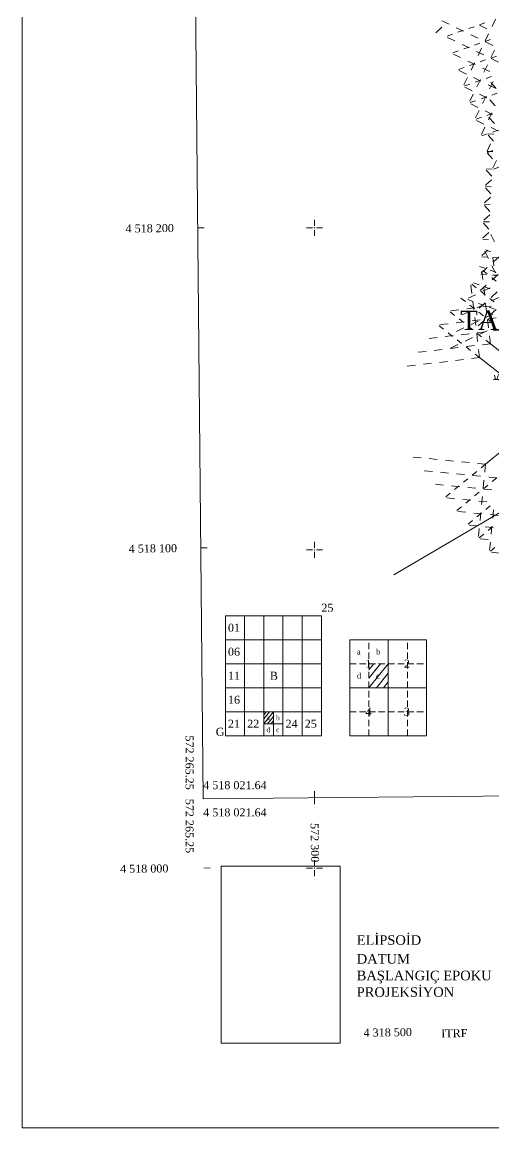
# Model space of a CAD drawing. Header units: millimetres. Extents: x 566284 to 574062, y 4517236 to 4521877.
# Drawn here: x 573396.2 to 573543.6, y 4517973.7 to 4518319.1 of the extents above; entities that cross this region are included whole.
import ezdxf

# ---------------------------------------------------------------- set-up
doc = ezdxf.new("R2010")
doc.units = ezdxf.units.MM
doc.layers.add('CIZPEN', color=171, linetype='Continuous', lineweight=0, plot=False)
for name, color, linetype, lineweight in [('EKNOK', 1, 'Continuous', 0), ('GRID', 18, 'Continuous', 0), ('L_LEJAND', 18, 'Continuous', 0), ('PAFTA', 18, 'Continuous', 0), ('SEMBOL', 18, 'Continuous', 0)]:
    doc.layers.add(name, color=color, linetype=linetype, lineweight=lineweight)
doc.layers.add('SINIR1000', color=7, linetype='Continuous')
doc.layers.add('YAZI', color=7, linetype='Continuous')
doc.styles.get("Standard").update_dxf_attribs({"font": 'TimesNewRoman.ttf'})

# ---------------------------------------------------------------- blocks, each defined once
blk = doc.blocks.new('47')
at = {"layer": 'SEMBOL', "lineweight": 0}
for p, q in [((-5, 0.67), (-3.33, 0.67)), ((-4.33, 0.67), (-4.67, 2)), ((-4, 0.67), (-3.67, 1.67)), ((-3.67, 1.67), (-3.33, 2.33)), ((3.33, 0.67), (5, 0.67)), ((4, 0.67), (3.67, 2)), ((4.33, 0.67), (4.67, 1.67)), ((4.67, 1.67), (5, 2.33)), ((-1, -3.33), (0.67, -3.33)), ((-0.33, -3.33), (-0.67, -2)), ((0, -3.33), (0.33, -2.33)), ((0.33, -2.33), (0.67, -1.67))]:
    blk.add_line(p, q, dxfattribs=at)
blk = doc.blocks.new('240')
at = {"layer": 'GRID', "lineweight": 0}
for p, q in [((-2.5, 0), (-0.625, 0)), ((0, 2.5), (0, 0.625)), ((0.625, 0), (2.5, 0)), ((0, -0.625), (0, -2.5))]:
    blk.add_line(p, q, dxfattribs=at)
blk.add_point((0, 0), dxfattribs=at)

msp = doc.modelspace()

# ---------------------------------------------------------------- linework, layer by layer
at = {"layer": 'CIZPEN', "lineweight": 0}
msp.add_lwpolyline([(573396.2, 4517973.69), (574062.19, 4517973.69), (574062.19, 4518863.67), (573396.2, 4518863.67), (573396.2, 4517973.69)], close=True, dxfattribs=at)
msp.add_lwpolyline([(573396.2, 4517973.69), (574062.19, 4517973.69), (574062.19, 4518863.67), (573396.2, 4518863.67), (573396.2, 4517973.69)], close=True, dxfattribs=at)
msp.add_lwpolyline([(573396.2, 4517973.69), (574062.19, 4517973.69), (574062.19, 4518863.67), (573396.2, 4518863.67), (573396.2, 4517973.69)], close=True, dxfattribs=at)
at = {"layer": 'EKNOK', "lineweight": 0}
msp.add_line((573584.98, 4518189.19, 156.62), (573512.36, 4518146.48, 39.03), dxfattribs=at)
at = {"layer": 'GRID', "lineweight": 0}
for p, q in [((573451.05, 4518254.87), (573453.05, 4518254.89)), ((573452.02, 4518154.87), (573454.02, 4518154.89)), ((573487.54, 4518076.85), (573487.52, 4518078.85)), ((573487.54, 4518076.85), (573487.56, 4518074.85)), ((573453, 4518054.87), (573455, 4518054.89))]:
    msp.add_line(p, q, dxfattribs=at)
at = {"layer": 'L_LEJAND', "lineweight": 0}
for p, q in [((573458.39, 4518055.41), (573495.58, 4518055.41)), ((573458.39, 4518000.13), (573458.39, 4518055.41)), ((573495.58, 4518055.41), (573495.58, 4518000.13)), ((573495.58, 4518000.13), (573458.39, 4518000.13))]:
    msp.add_line(p, q, dxfattribs=at)
at = {"layer": 'PAFTA', "lineweight": 0}
for p, q in [((573446.01, 4518770.58), (573452.79, 4518076.5)), ((573459.71, 4518133.69), (573489.71, 4518133.69)), ((573459.71, 4518096.19), (573459.71, 4518133.69)), ((573465.71, 4518096.19), (573465.71, 4518133.69)), ((573471.71, 4518096.19), (573471.71, 4518133.69)), ((573477.71, 4518096.19), (573477.71, 4518133.69)), ((573483.71, 4518096.19), (573483.71, 4518133.69)), ((573489.71, 4518096.19), (573489.71, 4518133.69)), ((573459.71, 4518126.19), (573489.71, 4518126.19)), ((573498.58, 4518126.19), (573522.58, 4518126.19)), ((573498.58, 4518096.19), (573498.58, 4518126.19)), ((573504.58, 4518126.19), (573504.58, 4518126.19)), ((573504.58, 4518123.19), (573504.58, 4518125.19)), ((573510.58, 4518096.19), (573510.58, 4518126.19)), ((573516.58, 4518126.19), (573516.58, 4518126.19)), ((573516.58, 4518123.19), (573516.58, 4518125.19)), ((573522.58, 4518096.19), (573522.58, 4518126.19)), ((573504.58, 4518120.19), (573504.58, 4518122.19)), ((573516.58, 4518120.19), (573516.58, 4518122.19)), ((573459.71, 4518118.69), (573489.71, 4518118.69)), ((573498.58, 4518118.69), (573500.58, 4518118.69)), ((573501.58, 4518118.69), (573503.58, 4518118.69)), ((573504.58, 4518117.19), (573504.58, 4518119.19)), ((573504.58, 4518118.69), (573506.58, 4518118.69)), ((573504.58, 4518116.81), (573506.08, 4518118.69)), ((573504.58, 4518114.19), (573508.18, 4518118.69)), ((573504.58, 4518111.19), (573510.58, 4518118.69)), ((573507.58, 4518118.69), (573509.58, 4518118.69)), ((573510.58, 4518118.69), (573512.58, 4518118.69)), ((573513.58, 4518118.69), (573515.58, 4518118.69)), ((573516.58, 4518117.19), (573516.58, 4518119.19)), ((573516.58, 4518118.69), (573518.58, 4518118.69)), ((573519.58, 4518118.69), (573521.58, 4518118.69)), ((573522.58, 4518118.69), (573522.58, 4518118.69)), ((573504.58, 4518114.19), (573504.58, 4518116.19)), ((573506.98, 4518111.19), (573510.58, 4518115.69)), ((573516.58, 4518114.19), (573516.58, 4518116.19)), ((573459.71, 4518111.19), (573489.71, 4518111.19)), ((573498.58, 4518111.19), (573522.58, 4518111.19)), ((573504.58, 4518111.19), (573504.58, 4518113.19)), ((573509.08, 4518111.19), (573510.58, 4518113.06)), ((573516.58, 4518111.19), (573516.58, 4518113.19)), ((573504.58, 4518108.19), (573504.58, 4518110.19)), ((573504.58, 4518105.19), (573504.58, 4518107.19)), ((573516.58, 4518108.19), (573516.58, 4518110.19)), ((573516.58, 4518105.19), (573516.58, 4518107.19)), ((573459.71, 4518103.69), (573489.71, 4518103.69)), ((573471.71, 4518102.75), (573472.46, 4518103.69)), ((573471.71, 4518101.44), (573473.51, 4518103.69)), ((573471.71, 4518099.94), (573474.71, 4518103.69)), ((573474.71, 4518096.19), (573474.71, 4518103.69)), ((573498.58, 4518103.69), (573500.58, 4518103.69)), ((573501.58, 4518103.69), (573503.58, 4518103.69)), ((573504.58, 4518102.19), (573504.58, 4518104.19)), ((573504.58, 4518103.69), (573506.58, 4518103.69)), ((573507.58, 4518103.69), (573509.58, 4518103.69)), ((573510.58, 4518103.69), (573512.58, 4518103.69)), ((573513.58, 4518103.69), (573515.58, 4518103.69)), ((573516.58, 4518102.19), (573516.58, 4518104.19)), ((573516.58, 4518103.69), (573518.58, 4518103.69)), ((573519.58, 4518103.69), (573521.58, 4518103.69)), ((573522.58, 4518103.69), (573522.58, 4518103.69)), ((573472.91, 4518099.94), (573474.71, 4518102.19)), ((573473.96, 4518099.94), (573474.71, 4518100.87)), ((573504.58, 4518099.19), (573504.58, 4518101.19)), ((573516.58, 4518099.19), (573516.58, 4518101.19)), ((573471.71, 4518099.94), (573477.71, 4518099.94)), ((573504.58, 4518096.19), (573504.58, 4518098.19)), ((573516.58, 4518096.19), (573516.58, 4518098.19)), ((573459.71, 4518096.19), (573489.71, 4518096.19)), ((573498.58, 4518096.19), (573522.58, 4518096.19)), ((573452.79, 4518076.5), (573980.28, 4518081.67)), ((573980.28, 4518081.67), (573452.79, 4518076.5)), ((573452.79, 4518076.5), (573980.28, 4518081.67)), ((573452.79, 4518076.5), (573452.79, 4518076.5)), ((573452.79, 4518076.5), (573452.79, 4518076.5)), ((573452.79, 4518076.5), (573452.79, 4518076.5))]:
    msp.add_line(p, q, dxfattribs=at)
at = {"layer": 'SINIR1000', "lineweight": 0}
for p, q in [((573529.6, 4518318.45), (573527.33, 4518319.55)), ((573537.43, 4518317.7), (573535.74, 4518317.11)), ((573540.8, 4518318.87), (573539.11, 4518318.29)), ((573541.43, 4518317.05), (573539.16, 4518318.15)), ((573544.17, 4518320.05), (573543.07, 4518317.77)), ((573527.34, 4518317.53), (573525.52, 4518315.79)), ((573530.68, 4518315.35), (573529, 4518314.76)), ((573531.41, 4518313.26), (573529.14, 4518314.36)), ((573534.15, 4518316.25), (573531.88, 4518317.35)), ((573534.06, 4518316.52), (573532.37, 4518315.94)), ((573538.7, 4518314.06), (573536.42, 4518315.15)), ((573541.98, 4518315.5), (573540.88, 4518313.23)), ((573535.96, 4518311.06), (573533.68, 4518312.16)), ((573535.86, 4518311.33), (573534.18, 4518310.74)), ((573539.24, 4518312.5), (573537.55, 4518311.92)), ((573539.78, 4518310.95), (573538.68, 4518308.68)), ((573542.61, 4518313.68), (573540.92, 4518313.09)), ((573543.24, 4518311.86), (573540.97, 4518312.96)), ((573532.49, 4518310.15), (573530.8, 4518309.57)), ((573533.22, 4518308.06), (573530.95, 4518309.16)), ((573540.5, 4518308.86), (573538.23, 4518309.96)), ((573541.05, 4518307.31), (573539.36, 4518306.72)), ((573543.78, 4518310.31), (573542.68, 4518308.03)), ((573544.42, 4518308.48), (573542.73, 4518307.9)), ((573545.05, 4518306.66), (573542.78, 4518307.76)), ((573534.3, 4518304.96), (573532.61, 4518304.37)), ((573535.03, 4518302.87), (573532.75, 4518303.97)), ((573537.77, 4518305.87), (573535.49, 4518306.96)), ((573537.67, 4518306.14), (573535.99, 4518305.55)), ((573537.58, 4518306.41), (573536.48, 4518304.13)), ((573542.31, 4518303.67), (573540.04, 4518304.77)), ((573541.59, 4518305.76), (573540.49, 4518303.48)), ((573535.38, 4518301.86), (573534.28, 4518299.58)), ((573539.57, 4518300.67), (573537.3, 4518301.77)), ((573539.48, 4518300.94), (573537.79, 4518300.35)), ((573539.39, 4518301.21), (573538.29, 4518298.94)), ((573542.85, 4518302.12), (573541.17, 4518301.53)), ((573543.39, 4518300.56), (573542.29, 4518298.29)), ((573536.11, 4518299.77), (573534.42, 4518299.18)), ((573536.84, 4518297.68), (573534.56, 4518298.77)), ((573544.12, 4518298.47), (573541.85, 4518299.57)), ((573544.34, 4518298.42), (573542.65, 4518300.3)), ((573537.19, 4518296.66), (573536.09, 4518294.39)), ((573537.92, 4518294.57), (573536.23, 4518293.99)), ((573538.65, 4518292.48), (573536.37, 4518293.58)), ((573541.38, 4518295.48), (573539.11, 4518296.58)), ((573541.29, 4518295.75), (573539.6, 4518295.16)), ((573541.2, 4518296.02), (573540.1, 4518293.74)), ((573544.06, 4518292.93), (573542.37, 4518294.8)), ((573544.66, 4518296.92), (573542.98, 4518296.33)), ((573539, 4518291.47), (573537.9, 4518289.2)), ((573543.19, 4518290.28), (573540.92, 4518291.38)), ((573543.1, 4518290.55), (573541.41, 4518289.97)), ((573543, 4518290.82), (573541.91, 4518288.55)), ((573539.73, 4518289.38), (573538.04, 4518288.79)), ((573540.45, 4518287.29), (573538.18, 4518288.39)), ((573543.78, 4518287.44), (573542.09, 4518289.31)), ((573540.81, 4518286.28), (573539.71, 4518284)), ((573541.53, 4518284.18), (573539.85, 4518283.6)), ((573543.5, 4518281.94), (573541.81, 4518283.82)), ((573543.61, 4518284.16), (573541.83, 4518284.25)), ((573545, 4518285.09), (573542.73, 4518286.19)), ((573544.91, 4518285.36), (573543.22, 4518284.77)), ((573542.61, 4518281.08), (573541.52, 4518278.81)), ((573543.22, 4518276.45), (573541.53, 4518278.33)), ((573543.33, 4518278.66), (573541.55, 4518278.75)), ((573543.34, 4518278.99), (573541.66, 4518278.4)), ((573542.94, 4518270.96), (573541.24, 4518272.83)), ((573543.05, 4518273.17), (573541.27, 4518273.26)), ((573544.42, 4518275.89), (573543.32, 4518273.61)), ((573545.15, 4518273.8), (573543.47, 4518273.21)), ((573542.88, 4518269.89), (573541.01, 4518268.2)), ((573542.65, 4518265.47), (573540.96, 4518267.34)), ((573542.77, 4518267.68), (573540.98, 4518267.77)), ((573542.6, 4518264.4), (573540.72, 4518262.7)), ((573542.37, 4518259.97), (573540.68, 4518261.85)), ((573542.49, 4518262.18), (573540.7, 4518262.28)), ((573542.09, 4518254.48), (573540.4, 4518256.35)), ((573542.2, 4518256.69), (573540.42, 4518256.78)), ((573542.32, 4518258.9), (573540.44, 4518257.21)), ((573542.04, 4518253.41), (573540.16, 4518251.72)), ((573543.76, 4518250.5), (573542.67, 4518252.78)), ((573541.92, 4518251.2), (573540.14, 4518251.29)), ((573541.64, 4518245.71), (573539.86, 4518245.8)), ((573541.75, 4518247.92), (573539.88, 4518246.23)), ((573541.92, 4518245.32), (573540.83, 4518247.6)), ((573542.66, 4518247.4), (573540.98, 4518248)), ((573543.56, 4518243.04), (573543.26, 4518245.55)), ((573545.22, 4518245.81), (573543.35, 4518244.12)), ((573545.21, 4518245.52), (573543.42, 4518245.61)), ((573540.82, 4518242.22), (573539.13, 4518242.82)), ((573541.47, 4518242.42), (573539.6, 4518240.73)), ((573544.08, 4518240.76), (573543, 4518243.04)), ((573541.36, 4518240.21), (573539.58, 4518240.3)), ((573540.16, 4518238.72), (573539.86, 4518241.22)), ((573541.53, 4518240.46), (573540.12, 4518241.56)), ((573544.18, 4518241.02), (573542.5, 4518241.62)), ((573544.33, 4518238.25), (573542.93, 4518239.35)), ((573544.94, 4518240.32), (573543.07, 4518238.62)), ((573544.93, 4518240.03), (573543.14, 4518240.12)), ((573536.75, 4518234.39), (573536.46, 4518236.9)), ((573538.12, 4518236.13), (573536.72, 4518237.24)), ((573538.97, 4518237.04), (573537.29, 4518237.64)), ((573541.19, 4518236.93), (573539.32, 4518235.24)), ((573540.93, 4518233.93), (573539.53, 4518235.03)), ((573542.43, 4518236.11), (573540.15, 4518235.03)), ((573540.75, 4518233.7), (573540.46, 4518236.21)), ((573542.34, 4518235.84), (573540.66, 4518236.44)), ((573544.66, 4518234.82), (573542.78, 4518233.13)), ((573534.72, 4518231.81), (573533.32, 4518232.92)), ((573537.13, 4518231.86), (573535.45, 4518232.46)), ((573537.87, 4518233.94), (573535.59, 4518232.86)), ((573537.35, 4518229.38), (573537.05, 4518231.89)), ((573540.91, 4518231.44), (573539.03, 4518229.75)), ((573543.74, 4518231.72), (573542.33, 4518232.82)), ((573545.15, 4518233.1), (573542.87, 4518232.01)), ((573531.32, 4518227.49), (573529.92, 4518228.6)), ((573532.69, 4518229.23), (573530.18, 4518228.93)), ((573536.03, 4518228.76), (573533.75, 4518227.68)), ((573537.71, 4518229.83), (573535.2, 4518229.53)), ((573537.53, 4518229.6), (573536.13, 4518230.71)), ((573540.59, 4518230.93), (573538.31, 4518229.85)), ((573540.5, 4518230.66), (573538.81, 4518231.26)), ((573540.33, 4518227.39), (573538.93, 4518228.5)), ((573542.72, 4518230.43), (573540.21, 4518230.13)), ((573543.31, 4518227.92), (573541.03, 4518226.83)), ((573541.35, 4518228.69), (573541.05, 4518231.19)), ((573543.86, 4518229.46), (573542.18, 4518230.06)), ((573544.38, 4518229.33), (573542.5, 4518227.64)), ((573529.29, 4518224.91), (573526.78, 4518224.61)), ((573534.3, 4518225.51), (573531.8, 4518225.21)), ((573534.13, 4518225.28), (573532.72, 4518226.39)), ((573538.75, 4518225.75), (573536.47, 4518224.66)), ((573539.32, 4518226.1), (573536.81, 4518225.81)), ((573537.95, 4518224.36), (573537.65, 4518226.87)), ((573540.63, 4518225.95), (573538.75, 4518224.25)), ((573541.95, 4518223.67), (573541.65, 4518226.18)), ((573543.14, 4518225.19), (573541.74, 4518226.29)), ((573544.33, 4518226.7), (573541.83, 4518226.4)), ((573527.92, 4518223.17), (573526.52, 4518224.27)), ((573530.9, 4518221.19), (573528.39, 4518220.89)), ((573530.72, 4518220.96), (573529.32, 4518222.07)), ((573534.19, 4518223.58), (573531.91, 4518222.49)), ((573535.92, 4518221.78), (573533.41, 4518221.48)), ((573536.93, 4518223.07), (573535.53, 4518224.18)), ((573538.55, 4518219.35), (573538.25, 4518221.86)), ((573539.74, 4518220.86), (573538.34, 4518221.97)), ((573540.93, 4518222.38), (573538.42, 4518222.08)), ((573541.47, 4518222.73), (573539.19, 4518221.65)), ((573542.55, 4518218.66), (573542.25, 4518221.16)), ((573545.95, 4518222.98), (573543.44, 4518222.68)), ((573525.89, 4518220.59), (573523.38, 4518220.29)), ((573532.34, 4518218.4), (573530.06, 4518217.31)), ((573533.53, 4518218.75), (573532.13, 4518219.86)), ((573536.91, 4518220.57), (573534.63, 4518219.48)), ((573536.34, 4518216.54), (573534.93, 4518217.65)), ((573537.53, 4518218.06), (573535.02, 4518217.76)), ((573542.55, 4518218.66), (573540.04, 4518218.36)), ((573542.55, 4518218.66), (573541.14, 4518219.76)), ((573542.55, 4518218.66), (573562.19, 4518203.19)), ((573522.48, 4518216.27), (573519.98, 4518215.97)), ((573527.5, 4518216.86), (573524.99, 4518216.57)), ((573532.51, 4518217.46), (573530.01, 4518217.16)), ((573539.14, 4518214.33), (573536.64, 4518214.04)), ((573539.14, 4518214.33), (573537.74, 4518215.44)), ((573539.14, 4518214.33), (573538.84, 4518216.84)), ((573539.14, 4518214.33), (573558.79, 4518198.87)), ((573519.08, 4518211.95), (573516.57, 4518211.65)), ((573524.1, 4518212.54), (573521.59, 4518212.24)), ((573529.11, 4518213.14), (573526.6, 4518212.84)), ((573534.13, 4518213.74), (573531.62, 4518213.44)), ((573541.01, 4518181.02), (573560.34, 4518196.89)), ((573520.91, 4518183), (573518.39, 4518183.25)), ((573525.93, 4518182.51), (573523.42, 4518182.75)), ((573530.96, 4518182.01), (573528.45, 4518182.26)), ((573535.99, 4518181.52), (573533.47, 4518181.76)), ((573541.01, 4518181.02), (573538.5, 4518181.27)), ((573541.01, 4518181.02), (573539.63, 4518179.89)), ((573541.01, 4518181.02), (573540.77, 4518178.51)), ((573524.4, 4518178.75), (573521.88, 4518179)), ((573529.42, 4518178.25), (573526.91, 4518178.5)), ((573534.45, 4518177.76), (573531.94, 4518178.01)), ((573535.49, 4518176.49), (573534.11, 4518175.36)), ((573538.25, 4518178.76), (573536.87, 4518177.62)), ((573539.48, 4518177.27), (573536.96, 4518177.51)), ((573544.5, 4518176.77), (573541.99, 4518177.02)), ((573544.5, 4518176.77), (573543.12, 4518175.64)), ((573527.89, 4518174.5), (573525.37, 4518174.74)), ((573532.91, 4518174), (573530.4, 4518174.25)), ((573532.73, 4518174.23), (573531.35, 4518173.09)), ((573537.94, 4518173.51), (573535.43, 4518173.76)), ((573540.52, 4518176), (573540.27, 4518173.48)), ((573541.74, 4518174.51), (573540.36, 4518173.37)), ((573542.97, 4518173.02), (573540.45, 4518173.26)), ((573529.97, 4518171.96), (573528.59, 4518170.83)), ((573531.38, 4518170.25), (573528.87, 4518170.49)), ((573536.41, 4518169.75), (573533.89, 4518170)), ((573536.22, 4518169.97), (573534.84, 4518168.84)), ((573538.98, 4518172.24), (573537.6, 4518171.11)), ((573541.43, 4518169.26), (573538.92, 4518169.51)), ((573540.03, 4518170.97), (573539.78, 4518168.46)), ((573533.46, 4518167.71), (573532.08, 4518166.57)), ((573534.87, 4518166), (573532.36, 4518166.24)), ((573539.9, 4518165.5), (573537.38, 4518165.75)), ((573539.71, 4518165.72), (573538.33, 4518164.59)), ((573539.53, 4518165.94), (573539.29, 4518163.43)), ((573542.47, 4518167.99), (573541.09, 4518166.86)), ((573543.52, 4518166.72), (573543.27, 4518164.21)), ((573536.95, 4518163.46), (573535.57, 4518162.32)), ((573544.92, 4518165.01), (573542.41, 4518165.26)), ((573538.36, 4518161.75), (573535.85, 4518161.99)), ((573539.04, 4518160.92), (573538.79, 4518158.4)), ((573540.44, 4518159.21), (573539.06, 4518158.07)), ((573543.39, 4518161.25), (573540.87, 4518161.5)), ((573543.2, 4518161.47), (573541.82, 4518160.34)), ((573543.02, 4518161.69), (573542.78, 4518159.18)), ((573541.85, 4518157.5), (573539.34, 4518157.74)), ((573542.53, 4518156.67), (573542.28, 4518154.15)), ((573543.93, 4518154.96), (573542.55, 4518153.82)), ((573545.34, 4518153.24), (573542.83, 4518153.49))]:
    msp.add_line(p, q, dxfattribs=at)

# ---------------------------------------------------------------- block references
at = {"layer": 'GRID', "lineweight": 0}
for p in [(573487.54, 4518254.87), (573487.54, 4518154.24), (573487.54, 4518054.87)]:
    msp.add_blockref('240', p, dxfattribs=at)
at = {"layer": 'SEMBOL', "lineweight": 0}
msp.add_blockref('47', (573548.5, 4518206.86, 63.13), dxfattribs=at)

# ---------------------------------------------------------------- texts
at = {"layer": 'L_LEJAND', "lineweight": 0}
for s, p in [('ELİPSOİD', (573500.75, 4518030.88)), ('DATUM', (573500.75, 4518025)), ('BAŞLANGIÇ EPOKU', (573500.75, 4518019.8)), ('PROJEKSİYON', (573500.75, 4518014.64))]:
    msp.add_text(s, height=3, dxfattribs=at).set_placement(p)
at = {"layer": 'PAFTA', "lineweight": 0}
for s, rotation, p in [('4 518 200', 0.5595, (573428.54, 4518253.4)), ('4 518 100', 0.5595, (573429.52, 4518153.4)), ('572 265.25', 270, (573447.29, 4518096.3)), ('572 265.25', 270, (573447.29, 4518076.5)), ('572 300', -89.4385, (573486.37, 4518068.91)), ('4 518 000', 0.5594, (573426.83, 4518053.36)), ('4 318 500', 0.708, (573502.92, 4518002.19)), ('ITRF', 0.7083, (573527.19, 4518001.96))]:
    msp.add_text(s, height=2.5, rotation=rotation, dxfattribs=at).set_placement(p)
for s, height, p in [('25', 2.5, (573489.71, 4518134.94)), ('01', 2.5, (573460.52, 4518128.69)), ('06', 2.5, (573460.52, 4518121.19)), ('a', 1.75, (573500.81, 4518121.56)), ('b', 1.75, (573506.81, 4518121.56)), ('1', 2.5, (573503.48, 4518117.44)), ('2', 2.5, (573515.48, 4518117.44)), ('11', 2.5, (573460.52, 4518113.69)), ('B', 2.5, (573473.62, 4518113.69)), ('d', 1.75, (573500.81, 4518114.06)), ('c', 1.75, (573506.81, 4518114.06)), ('16', 2.5, (573460.52, 4518106.19)), ('4', 2.5, (573503.48, 4518102.44)), ('3', 2.5, (573515.48, 4518102.44)), ('21', 2.5, (573460.52, 4518098.69)), ('22', 2.5, (573466.52, 4518098.69)), ('a', 1.5, (573472.56, 4518101.06)), ('b', 1.5, (573475.56, 4518101.06)), ('24', 2.5, (573478.52, 4518098.69)), ('25', 2.5, (573484.52, 4518098.69)), ('G', 2.5, (573456.71, 4518096.19)), ('d', 1.5, (573472.56, 4518097.31)), ('c', 1.5, (573475.56, 4518097.31)), ('4 518 021.64', 2.5, (573452.79, 4518079.5)), ('4 518 021.64', 2.5, (573452.79, 4518071))]:
    msp.add_text(s, height=height, dxfattribs=at).set_placement(p)
at = {"layer": 'YAZI', "lineweight": 0}
msp.add_text('TARLAYA', height=6, dxfattribs=at).set_placement((573533.1, 4518222.99))

doc.saveas('drawing.dxf')
